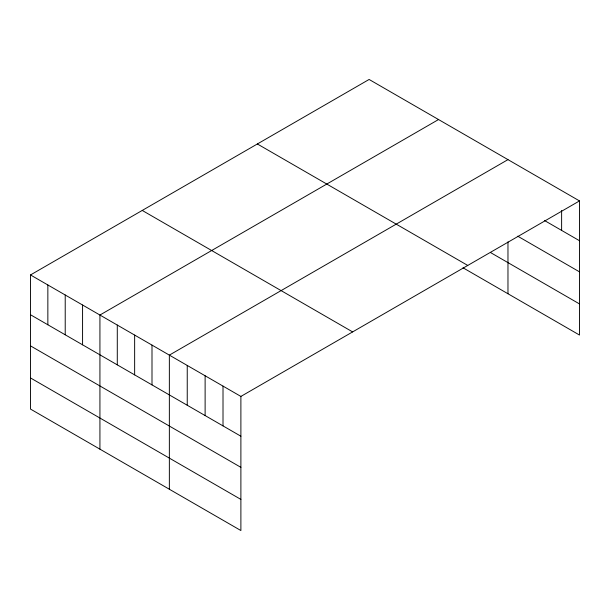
<?xml version="1.0" encoding="UTF-8"?>
<svg xmlns="http://www.w3.org/2000/svg" width="610" height="610" viewBox="0 0 610 610"><rect width="100%" height="100%" fill="white"/><g stroke="black" fill="none" stroke-linecap="round" stroke-linejoin="round"><path stroke-width="0.91" d="M30.5 274.95L240.889 396.424L240.889 530.54L30.5 409.074L30.5 274.95L369.111 79.46L579.5 200.926L579.5 335.05L462.998 267.782M438.537 119.545L99.926 315.034L99.926 449.158M507.97 159.629L169.359 355.119L169.359 489.243M240.889 396.424L579.5 200.926M544.547 220.546L579.5 240.729M517.722 236.184L579.5 271.854M490.608 252.601L579.5 303.925M257.367 143.975L467.756 265.441M142.244 210.442L352.633 331.909M30.5 314.752L240.889 436.219M30.5 345.878L240.889 467.344M30.5 377.948L240.889 499.415M561.619 210.503L561.619 230.405M507.97 241.873L507.97 293.745M223.008 386.099L223.008 425.894M205.12 375.775L205.12 415.57M187.239 365.443L187.239 405.246M151.997 345.1L151.997 384.902M134.642 335.081L134.642 374.883M117.288 325.061L117.288 364.856M82.571 305.015L82.571 344.818M65.217 294.996L65.217 334.798M47.854 284.977L47.854 324.779"/></g></svg>
